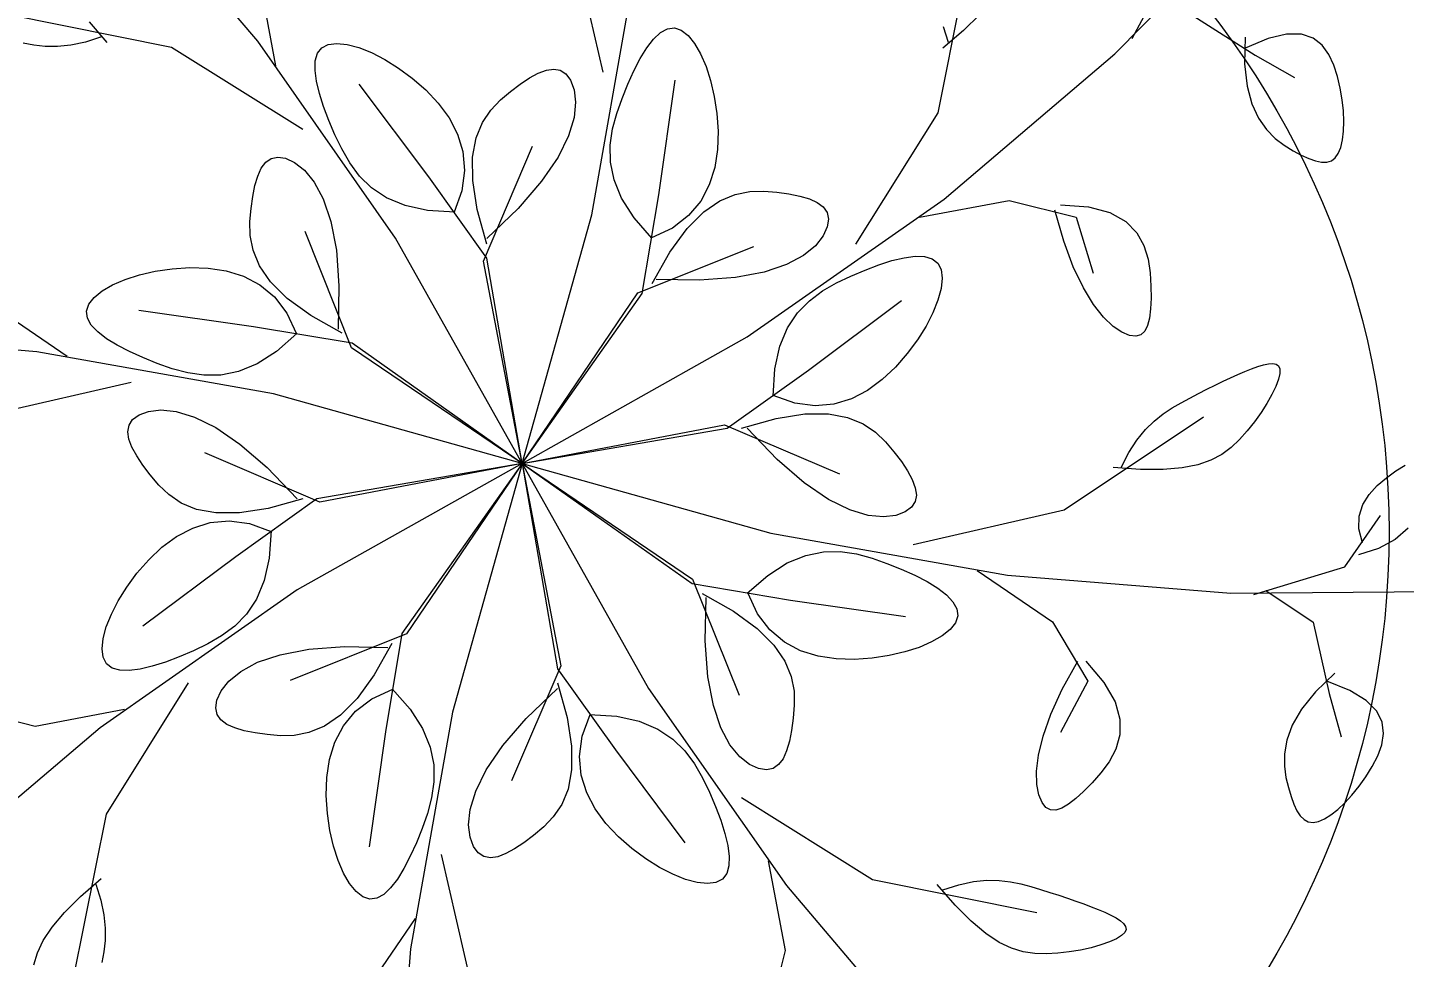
# Model space of a CAD drawing. Header units: centimetres. Extents: x -26724 to 60145, y -23645 to 6771.
# Drawn here: x -19266.5 to -19217.23, y 1024.82 to 1058.1 of the extents above; entities that cross this region are included whole.
import ezdxf

# ---------------------------------------------------------------- set-up
doc = ezdxf.new("R2010")
doc.units = ezdxf.units.CM
doc.linetypes.add('AUSGEZOGEN', pattern=[0])
doc.linetypes.add('PUNKT2_S9', pattern=[0.35, 0.15, -0.1, 0, -0.1])
doc.layers.add('4.KOTE', color=88, linetype='Continuous', lineweight=15)
doc.layers.add('Moebel', color=252, linetype='PUNKT2_S9', lineweight=13)
doc.styles.get("Standard").update_dxf_attribs({"font": 'calibri.ttf'})
doc.dimstyles.new('ja 1 50', dxfattribs={"dimtxt": 10, "dimasz": 5, "dimexe": 5, "dimexo": 5, "dimgap": 1, "dimtad": 1, "dimdec": 0, "dimtxsty": 'Standard', "dimblk": 'ARCHTICK', "dimcen": 2.5, "dimclrd": 256, "dimclrt": 7, "dimadec": 0, "dimazin": 0, "dimtfac": 1, "dimtdec": 0, "dimtix": 1, "dimtmove": 1, "dimatfit": 3, "dimldrblk": 'ARCHTICK', "dimfxl": 10, "dimfxlon": 1, "dimlwd": 0, "dimlwe": 9, "dimarcsym": 0})

# ---------------------------------------------------------------- blocks, each defined once
blk = doc.blocks.new('ggggt')
at = {"layer": 'Moebel', "color": 91, "linetype": 'AUSGEZOGEN', "lineweight": 18, "transparency": 33554687}
for p, q in [((1557.543, 2007.679, 13.5), (1552.346, 2013.79, 13.5)), ((1588.216, 2007.229, 13.5), (1593.455, 2012.56, 13.5)), ((1569.9, 2006.571, 13.5), (1568.658, 2011.972, 13.5)), ((1581.889, 2005.119, 13.5), (1583.065, 2010.991, 13.5)), ((1588.835, 2007.78, 13.5), (1590.437, 2010.779, 13.5)), ((1558.192, 2006.8, 13.5), (1557.592, 2010.004, 13.5)), ((1569.494, 2001.472, 13.5), (1570.993, 2009.943, 13.5)), ((1554.456, 2007.463, 13.5), (1548.584, 2008.639, 13.5)), ((1583.381, 2008.644, 13.5), (1582.801, 2008.07, 13.5)), ((1591.038, 2008.58, 13.5), (1593.24, 2007.18, 13.5)), ((1551.505, 2008.375, 13.5), (1552.144, 2007.635, 13.5)), ((1571.95, 2007.993, 13.5), (1572.199, 2008.131, 13.5)), ((1572.199, 2008.131, 13.5), (1572.449, 2008.164, 13.5)), ((1572.449, 2008.164, 13.5), (1572.698, 2008.081, 13.5)), ((1572.698, 2008.081, 13.5), (1572.942, 2007.891, 13.5)), ((1582.801, 2008.07, 13.5), (1582.061, 2007.431, 13.5)), ((1582.261, 2007.631, 13.5), (1582.076, 2008.203, 13.5)), ((1549.527, 2007.541, 13.5), (1549.147, 2007.617, 13.5)), ((1549.933, 2007.495, 13.5), (1549.527, 2007.541, 13.5)), ((1551.372, 2007.65, 13.5), (1550.85, 2007.539, 13.5)), ((1551.944, 2007.835, 13.5), (1551.372, 2007.65, 13.5)), ((1562.472, 2000.63, 13.5), (1557.543, 2007.679, 13.5)), ((1559.83, 2007.45, 13.5), (1560.064, 2007.568, 13.5)), ((1560.064, 2007.568, 13.5), (1560.371, 2007.606, 13.5)), ((1560.371, 2007.606, 13.5), (1560.739, 2007.567, 13.5)), ((1560.739, 2007.567, 13.5), (1561.155, 2007.456, 13.5)), ((1571.464, 2007.447, 13.5), (1571.705, 2007.761, 13.5)), ((1571.705, 2007.761, 13.5), (1571.95, 2007.993, 13.5)), ((1572.942, 2007.891, 13.5), (1573.174, 2007.604, 13.5)), ((1573.174, 2007.604, 13.5), (1573.389, 2007.231, 13.5)), ((1592.874, 2007.831, 13.5), (1592.857, 2006.872, 13.5)), ((1593.694, 2007.777, 13.5), (1592.874, 2007.431, 13.5)), ((1594.362, 2007.935, 13.5), (1593.694, 2007.777, 13.5)), ((1594.896, 2007.931, 13.5), (1594.362, 2007.935, 13.5)), ((1595.315, 2007.791, 13.5), (1594.896, 2007.931, 13.5)), ((1595.634, 2007.543, 13.5), (1595.315, 2007.791, 13.5)), ((1595.873, 2007.213, 13.5), (1595.634, 2007.543, 13.5)), ((1550.372, 2007.491, 13.5), (1549.933, 2007.495, 13.5)), ((1550.85, 2007.539, 13.5), (1550.372, 2007.491, 13.5)), ((1559.154, 2004.522, 13.5), (1554.456, 2007.463, 13.5)), ((1559.598, 2006.977, 13.5), (1559.676, 2007.251, 13.5)), ((1559.676, 2007.251, 13.5), (1559.83, 2007.45, 13.5)), ((1561.155, 2007.456, 13.5), (1561.608, 2007.275, 13.5)), ((1561.608, 2007.275, 13.5), (1562.086, 2007.029, 13.5)), ((1571.003, 2006.627, 13.5), (1571.23, 2007.065, 13.5)), ((1571.23, 2007.065, 13.5), (1571.464, 2007.447, 13.5)), ((1573.389, 2007.231, 13.5), (1573.582, 2006.783, 13.5)), ((1582.105, 2002.032, 13.5), (1588.216, 2007.229, 13.5)), ((1593.24, 2007.18, 13.5), (1594.642, 2006.381, 13.5)), ((1596.048, 2006.828, 13.5), (1595.873, 2007.213, 13.5)), ((1559.589, 2006.639, 13.5), (1559.598, 2006.977, 13.5)), ((1559.64, 2006.248, 13.5), (1559.589, 2006.639, 13.5)), ((1562.086, 2007.029, 13.5), (1562.578, 2006.722, 13.5)), ((1562.578, 2006.722, 13.5), (1563.071, 2006.357, 13.5)), ((1567.579, 2006.537, 13.5), (1567.868, 2006.646, 13.5)), ((1567.868, 2006.646, 13.5), (1568.131, 2006.684, 13.5)), ((1568.131, 2006.684, 13.5), (1568.365, 2006.643, 13.5)), ((1568.365, 2006.643, 13.5), (1568.568, 2006.512, 13.5)), ((1570.786, 2006.145, 13.5), (1571.003, 2006.627, 13.5)), ((1573.582, 2006.783, 13.5), (1573.746, 2006.271, 13.5)), ((1592.857, 2006.872, 13.5), (1592.943, 2006.08, 13.5)), ((1596.178, 2006.415, 13.5), (1596.048, 2006.828, 13.5)), ((1559.745, 2005.812, 13.5), (1559.64, 2006.248, 13.5)), ((1563.663, 2002.825, 13.5), (1561.172, 2006.148, 13.5)), ((1563.071, 2006.357, 13.5), (1563.552, 2005.937, 13.5)), ((1566.587, 2005.883, 13.5), (1566.936, 2006.146, 13.5)), ((1566.936, 2006.146, 13.5), (1567.268, 2006.368, 13.5)), ((1567.268, 2006.368, 13.5), (1567.579, 2006.537, 13.5)), ((1568.568, 2006.512, 13.5), (1568.736, 2006.283, 13.5)), ((1568.736, 2006.283, 13.5), (1568.862, 2005.948, 13.5)), ((1570.58, 2005.632, 13.5), (1570.786, 2006.145, 13.5)), ((1571.889, 2002.183, 13.5), (1572.477, 2006.293, 13.5)), ((1573.746, 2006.271, 13.5), (1573.877, 2005.706, 13.5)), ((1592.943, 2006.08, 13.5), (1593.114, 2005.438, 13.5)), ((1596.277, 2005.997, 13.5), (1596.178, 2006.415, 13.5)), ((1559.894, 2005.341, 13.5), (1559.745, 2005.812, 13.5)), ((1563.552, 2005.937, 13.5), (1563.999, 2005.463, 13.5)), ((1565.885, 2005.22, 13.5), (1566.229, 2005.58, 13.5)), ((1566.229, 2005.58, 13.5), (1566.587, 2005.883, 13.5)), ((1568.862, 2005.948, 13.5), (1568.914, 2005.505, 13.5)), ((1570.39, 2005.097, 13.5), (1570.58, 2005.632, 13.5)), ((1573.877, 2005.706, 13.5), (1573.967, 2005.099, 13.5)), ((1596.348, 2005.585, 13.5), (1596.277, 2005.997, 13.5)), ((1596.391, 2005.186, 13.5), (1596.348, 2005.585, 13.5)), ((1560.082, 2004.847, 13.5), (1559.894, 2005.341, 13.5)), ((1563.999, 2005.463, 13.5), (1564.386, 2004.938, 13.5)), ((1565.585, 2004.776, 13.5), (1565.885, 2005.22, 13.5)), ((1568.914, 2005.505, 13.5), (1568.859, 2004.955, 13.5)), ((1570.24, 2004.542, 13.5), (1570.39, 2005.097, 13.5)), ((1573.967, 2005.099, 13.5), (1574.011, 2004.461, 13.5)), ((1578.948, 2000.421, 13.5), (1581.889, 2005.119, 13.5)), ((1593.114, 2005.438, 13.5), (1593.352, 2004.924, 13.5)), ((1596.408, 2004.809, 13.5), (1596.391, 2005.186, 13.5)), ((1560.299, 2004.338, 13.5), (1560.082, 2004.847, 13.5)), ((1564.386, 2004.938, 13.5), (1564.689, 2004.361, 13.5)), ((1565.357, 2004.224, 13.5), (1565.585, 2004.776, 13.5)), ((1568.859, 2004.955, 13.5), (1568.661, 2004.299, 13.5)), ((1593.352, 2004.924, 13.5), (1593.637, 2004.519, 13.5)), ((1596.397, 2004.461, 13.5), (1596.408, 2004.809, 13.5)), ((1560.543, 2003.826, 13.5), (1560.299, 2004.338, 13.5)), ((1564.689, 2004.361, 13.5), (1564.883, 2003.734, 13.5)), ((1565.229, 2003.538, 13.5), (1565.357, 2004.224, 13.5)), ((1568.661, 2004.299, 13.5), (1568.285, 2003.538, 13.5)), ((1570.155, 2003.962, 13.5), (1570.24, 2004.542, 13.5)), ((1574.011, 2004.461, 13.5), (1573.992, 2003.811, 13.5)), ((1593.637, 2004.519, 13.5), (1593.951, 2004.204, 13.5)), ((1593.951, 2004.204, 13.5), (1594.276, 2003.96, 13.5)), ((1596.299, 2003.882, 13.5), (1596.361, 2004.149, 13.5)), ((1596.361, 2004.149, 13.5), (1596.397, 2004.461, 13.5)), ((1560.829, 2003.327, 13.5), (1560.543, 2003.826, 13.5)), ((1564.883, 2003.734, 13.5), (1564.944, 2003.057, 13.5)), ((1565.613, 1999.816, 13.5), (1567.375, 2003.933, 13.5)), ((1570.163, 2003.358, 13.5), (1570.155, 2003.962, 13.5)), ((1573.992, 2003.811, 13.5), (1573.894, 2003.165, 13.5)), ((1594.276, 2003.96, 13.5), (1594.593, 2003.766, 13.5)), ((1594.593, 2003.766, 13.5), (1594.886, 2003.607, 13.5)), ((1594.886, 2003.607, 13.5), (1595.153, 2003.483, 13.5)), ((1596.099, 2003.508, 13.5), (1596.211, 2003.666, 13.5)), ((1596.211, 2003.666, 13.5), (1596.299, 2003.882, 13.5)), ((1557.537, 2002.857, 13.5), (1557.664, 2003.138, 13.5)), ((1557.664, 2003.138, 13.5), (1557.823, 2003.351, 13.5)), ((1557.823, 2003.351, 13.5), (1558.018, 2003.488, 13.5)), ((1558.018, 2003.488, 13.5), (1558.254, 2003.539, 13.5)), ((1558.254, 2003.539, 13.5), (1558.535, 2003.495, 13.5)), ((1558.535, 2003.495, 13.5), (1558.86, 2003.347, 13.5)), ((1558.86, 2003.347, 13.5), (1559.211, 2003.071, 13.5)), ((1561.179, 2002.858, 13.5), (1560.829, 2003.327, 13.5)), ((1565.231, 2002.693, 13.5), (1565.229, 2003.538, 13.5)), ((1568.285, 2003.538, 13.5), (1567.696, 2002.672, 13.5)), ((1570.289, 2002.725, 13.5), (1570.163, 2003.358, 13.5)), ((1573.894, 2003.165, 13.5), (1573.7, 2002.543, 13.5)), ((1595.153, 2003.483, 13.5), (1595.394, 2003.397, 13.5)), ((1595.394, 2003.397, 13.5), (1595.609, 2003.354, 13.5)), ((1595.609, 2003.354, 13.5), (1595.798, 2003.355, 13.5)), ((1595.798, 2003.355, 13.5), (1595.961, 2003.405, 13.5)), ((1595.961, 2003.405, 13.5), (1596.099, 2003.508, 13.5)), ((1557.436, 2002.517, 13.5), (1557.537, 2002.857, 13.5)), ((1559.211, 2003.071, 13.5), (1559.56, 2002.643, 13.5)), ((1559.56, 2002.643, 13.5), (1559.884, 2002.04, 13.5)), ((1561.612, 2002.435, 13.5), (1561.179, 2002.858, 13.5)), ((1565.738, 1999.918, 13.5), (1563.663, 2002.825, 13.5)), ((1564.944, 2003.057, 13.5), (1564.847, 2002.332, 13.5)), ((1565.391, 2001.664, 13.5), (1565.231, 2002.693, 13.5)), ((1567.696, 2002.672, 13.5), (1566.859, 2001.701, 13.5)), ((1570.561, 2002.061, 13.5), (1570.289, 2002.725, 13.5)), ((1557.298, 2001.693, 13.5), (1557.358, 2002.126, 13.5)), ((1557.358, 2002.126, 13.5), (1557.436, 2002.517, 13.5)), ((1562.149, 2002.077, 13.5), (1561.612, 2002.435, 13.5)), ((1564.847, 2002.332, 13.5), (1564.567, 2001.56, 13.5)), ((1571.301, 1998.659, 13.5), (1571.889, 2002.183, 13.5)), ((1573.7, 2002.543, 13.5), (1573.394, 2001.962, 13.5)), ((1574.076, 2001.974, 13.5), (1574.628, 2002.203, 13.5)), ((1574.628, 2002.203, 13.5), (1575.154, 2002.305, 13.5)), ((1575.154, 2002.305, 13.5), (1575.651, 2002.317, 13.5)), ((1575.651, 2002.317, 13.5), (1576.119, 2002.277, 13.5)), ((1576.119, 2002.277, 13.5), (1576.551, 2002.217, 13.5)), ((1576.551, 2002.217, 13.5), (1576.942, 2002.139, 13.5)), ((1576.942, 2002.139, 13.5), (1577.283, 2002.038, 13.5)), ((1557.259, 2001.226, 13.5), (1557.298, 2001.693, 13.5)), ((1559.884, 2002.04, 13.5), (1560.157, 2001.235, 13.5)), ((1562.81, 2001.8, 13.5), (1562.149, 2002.077, 13.5)), ((1563.616, 2001.622, 13.5), (1562.81, 2001.8, 13.5)), ((1565.738, 2000.426, 13.5), (1565.391, 2001.664, 13.5)), ((1566.859, 2001.701, 13.5), (1565.738, 2000.626, 13.5)), ((1571.005, 2001.365, 13.5), (1570.561, 2002.061, 13.5)), ((1573.394, 2001.962, 13.5), (1572.959, 2001.441, 13.5)), ((1573.501, 2001.58, 13.5), (1574.076, 2001.974, 13.5)), ((1575.055, 1997.103, 13.5), (1582.105, 2002.032, 13.5)), ((1577.283, 2002.038, 13.5), (1577.564, 2001.911, 13.5)), ((1577.564, 2001.911, 13.5), (1577.777, 2001.752, 13.5)), ((1577.777, 2001.752, 13.5), (1577.913, 2001.557, 13.5)), ((1581.225, 2001.383, 13.5), (1584.429, 2001.983, 13.5)), ((1584.429, 2001.983, 13.5), (1586.832, 2001.383, 13.5)), ((1586.383, 2000.53, 13.5), (1586.066, 2001.634, 13.5)), ((1586.266, 2001.833, 13.5), (1587.266, 2001.758, 13.5)), ((1587.266, 2001.758, 13.5), (1588.034, 2001.549, 13.5)), ((1557.27, 2000.728, 13.5), (1557.259, 2001.226, 13.5)), ((1560.157, 2001.235, 13.5), (1560.353, 2000.206, 13.5)), ((1564.588, 2001.56, 13.5), (1563.616, 2001.622, 13.5)), ((1567, 1992.575, 13.5), (1569.494, 2001.472, 13.5)), ((1571.648, 2000.634, 13.5), (1571.005, 2001.365, 13.5)), ((1572.959, 2001.441, 13.5), (1572.377, 2000.997, 13.5)), ((1572.904, 2000.981, 13.5), (1573.501, 2001.58, 13.5)), ((1577.913, 2001.557, 13.5), (1577.964, 2001.321, 13.5)), ((1577.964, 2001.321, 13.5), (1577.921, 2001.04, 13.5)), ((1586.832, 2001.383, 13.5), (1587.433, 1999.384, 13.5)), ((1588.034, 2001.549, 13.5), (1588.601, 2001.232, 13.5)), ((1588.601, 2001.232, 13.5), (1588.998, 2000.832, 13.5)), ((1557.372, 2000.202, 13.5), (1557.27, 2000.728, 13.5)), ((1560.899, 1996.714, 13.5), (1559.233, 2000.871, 13.5)), ((1572.377, 2000.997, 13.5), (1571.633, 2000.649, 13.5)), ((1572.29, 2000.14, 13.5), (1572.904, 2000.981, 13.5)), ((1577.773, 2000.715, 13.5), (1577.497, 2000.364, 13.5)), ((1577.921, 2001.04, 13.5), (1577.773, 2000.715, 13.5)), ((1588.998, 2000.832, 13.5), (1589.256, 2000.375, 13.5)), ((1557.601, 1999.65, 13.5), (1557.372, 2000.202, 13.5)), ((1560.353, 2000.206, 13.5), (1560.447, 1998.928, 13.5)), ((1567, 1992.575, 13.5), (1562.472, 2000.63, 13.5)), ((1571.14, 1998.676, 13.5), (1575.297, 2000.342, 13.5)), ((1577.497, 2000.364, 13.5), (1577.069, 2000.015, 13.5)), ((1586.727, 1999.61, 13.5), (1586.383, 2000.53, 13.5)), ((1589.256, 2000.375, 13.5), (1589.406, 1999.887, 13.5)), ((1567, 1992.575, 13.5), (1565.613, 1999.816, 13.5)), ((1567, 1992.575, 13.5), (1565.738, 1999.918, 13.5)), ((1571.659, 1999.019, 13.5), (1572.29, 2000.14, 13.5)), ((1576.466, 1999.691, 13.5), (1575.661, 1999.418, 13.5)), ((1577.069, 2000.015, 13.5), (1576.466, 1999.691, 13.5)), ((1579.273, 1999.493, 13.5), (1579.767, 1999.681, 13.5)), ((1579.767, 1999.681, 13.5), (1580.237, 1999.831, 13.5)), ((1580.237, 1999.831, 13.5), (1580.673, 1999.935, 13.5)), ((1580.673, 1999.935, 13.5), (1581.065, 1999.986, 13.5)), ((1581.065, 1999.986, 13.5), (1581.403, 1999.977, 13.5)), ((1581.403, 1999.977, 13.5), (1581.677, 1999.899, 13.5)), ((1581.677, 1999.899, 13.5), (1581.876, 1999.745, 13.5)), ((1581.876, 1999.745, 13.5), (1581.994, 1999.511, 13.5)), ((1589.406, 1999.887, 13.5), (1589.478, 1999.393, 13.5)), ((1552.792, 1999.156, 13.5), (1553.304, 1999.321, 13.5)), ((1553.304, 1999.321, 13.5), (1553.869, 1999.451, 13.5)), ((1553.869, 1999.451, 13.5), (1554.476, 1999.541, 13.5)), ((1554.476, 1999.541, 13.5), (1555.114, 1999.585, 13.5)), ((1555.114, 1999.585, 13.5), (1555.764, 1999.566, 13.5)), ((1555.764, 1999.566, 13.5), (1556.41, 1999.468, 13.5)), ((1556.41, 1999.468, 13.5), (1557.032, 1999.275, 13.5)), ((1557.032, 1999.275, 13.5), (1557.613, 1998.969, 13.5)), ((1557.995, 1999.075, 13.5), (1557.601, 1999.65, 13.5)), ((1574.632, 1999.222, 13.5), (1573.353, 1999.128, 13.5)), ((1575.661, 1999.418, 13.5), (1574.632, 1999.222, 13.5)), ((1578.252, 1999.032, 13.5), (1578.764, 1999.276, 13.5)), ((1578.764, 1999.276, 13.5), (1579.273, 1999.493, 13.5)), ((1582.032, 1999.204, 13.5), (1581.993, 1998.836, 13.5)), ((1581.994, 1999.511, 13.5), (1582.032, 1999.204, 13.5)), ((1587.086, 1998.858, 13.5), (1586.727, 1999.61, 13.5)), ((1589.478, 1999.393, 13.5), (1589.503, 1998.918, 13.5)), ((1551.684, 1998.516, 13.5), (1551.971, 1998.748, 13.5)), ((1551.971, 1998.748, 13.5), (1552.344, 1998.964, 13.5)), ((1552.344, 1998.964, 13.5), (1552.792, 1999.156, 13.5)), ((1557.613, 1998.969, 13.5), (1558.134, 1998.533, 13.5)), ((1558.594, 1998.479, 13.5), (1557.995, 1999.075, 13.5)), ((1560.447, 1998.928, 13.5), (1560.414, 1997.375, 13.5)), ((1567, 1992.575, 13.5), (1571.14, 1998.676, 13.5)), ((1573.353, 1999.128, 13.5), (1571.801, 1999.161, 13.5)), ((1577.283, 1998.396, 13.5), (1577.753, 1998.746, 13.5)), ((1577.753, 1998.746, 13.5), (1578.252, 1999.032, 13.5)), ((1581.993, 1998.836, 13.5), (1581.882, 1998.42, 13.5)), ((1587.451, 1998.262, 13.5), (1587.086, 1998.858, 13.5)), ((1589.503, 1998.918, 13.5), (1589.507, 1998.486, 13.5)), ((1550.713, 1996.405, 13.5), (1548.024, 1998.246, 13.5)), ((1551.411, 1998.023, 13.5), (1551.494, 1998.272, 13.5)), ((1551.494, 1998.272, 13.5), (1551.684, 1998.516, 13.5)), ((1558.134, 1998.533, 13.5), (1558.578, 1997.951, 13.5)), ((1559.435, 1997.864, 13.5), (1558.594, 1998.479, 13.5)), ((1567, 1992.575, 13.5), (1571.301, 1998.659, 13.5)), ((1576.861, 1997.963, 13.5), (1577.283, 1998.396, 13.5)), ((1577.251, 1995.912, 13.5), (1580.574, 1998.403, 13.5)), ((1581.882, 1998.42, 13.5), (1581.701, 1997.967, 13.5)), ((1587.809, 1997.807, 13.5), (1587.451, 1998.262, 13.5)), ((1589.507, 1998.486, 13.5), (1589.491, 1998.103, 13.5)), ((1551.444, 1997.773, 13.5), (1551.411, 1998.023, 13.5)), ((1551.582, 1997.524, 13.5), (1551.444, 1997.773, 13.5)), ((1557.392, 1997.463, 13.5), (1553.282, 1998.051, 13.5)), ((1558.578, 1997.951, 13.5), (1558.926, 1997.207, 13.5)), ((1560.556, 1997.233, 13.5), (1559.435, 1997.864, 13.5)), ((1576.503, 1997.427, 13.5), (1576.861, 1997.963, 13.5)), ((1581.701, 1997.967, 13.5), (1581.455, 1997.489, 13.5)), ((1588.149, 1997.48, 13.5), (1587.809, 1997.807, 13.5)), ((1589.451, 1997.777, 13.5), (1589.382, 1997.51, 13.5)), ((1589.491, 1998.103, 13.5), (1589.451, 1997.777, 13.5)), ((1549.633, 1996.568, 13.5), (1541.636, 1997.214, 13.5)), ((1551.814, 1997.279, 13.5), (1551.582, 1997.524, 13.5)), ((1552.128, 1997.038, 13.5), (1551.814, 1997.279, 13.5)), ((1560.916, 1996.875, 13.5), (1557.392, 1997.463, 13.5)), ((1558.941, 1997.222, 13.5), (1558.21, 1996.579, 13.5)), ((1576.226, 1996.765, 13.5), (1576.503, 1997.427, 13.5)), ((1581.455, 1997.489, 13.5), (1581.148, 1996.998, 13.5)), ((1588.462, 1997.266, 13.5), (1588.149, 1997.48, 13.5)), ((1588.736, 1997.152, 13.5), (1588.462, 1997.266, 13.5)), ((1589.281, 1997.31, 13.5), (1589.142, 1997.18, 13.5)), ((1589.382, 1997.51, 13.5), (1589.281, 1997.31, 13.5)), ((1552.51, 1996.804, 13.5), (1552.128, 1997.038, 13.5)), ((1552.948, 1996.577, 13.5), (1552.51, 1996.804, 13.5)), ((1567, 1992.575, 13.5), (1560.899, 1996.714, 13.5)), ((1567, 1992.575, 13.5), (1560.916, 1996.875, 13.5)), ((1567, 1992.575, 13.5), (1575.055, 1997.103, 13.5)), ((1576.048, 1995.959, 13.5), (1576.226, 1996.765, 13.5)), ((1581.148, 1996.998, 13.5), (1580.782, 1996.504, 13.5)), ((1588.962, 1997.126, 13.5), (1588.736, 1997.152, 13.5)), ((1589.142, 1997.18, 13.5), (1588.962, 1997.126, 13.5)), ((1558.103, 1995.069, 13.5), (1549.633, 1996.568, 13.5)), ((1553.43, 1996.36, 13.5), (1552.948, 1996.577, 13.5)), ((1553.943, 1996.154, 13.5), (1553.43, 1996.36, 13.5)), ((1558.21, 1996.579, 13.5), (1557.514, 1996.135, 13.5)), ((1580.782, 1996.504, 13.5), (1580.362, 1996.023, 13.5)), ((1554.478, 1995.964, 13.5), (1553.943, 1996.154, 13.5)), ((1555.034, 1995.814, 13.5), (1554.478, 1995.964, 13.5)), ((1555.613, 1995.729, 13.5), (1555.034, 1995.814, 13.5)), ((1556.217, 1995.737, 13.5), (1555.613, 1995.729, 13.5)), ((1556.85, 1995.863, 13.5), (1556.217, 1995.737, 13.5)), ((1557.514, 1996.135, 13.5), (1556.85, 1995.863, 13.5)), ((1574.344, 1993.837, 13.5), (1577.251, 1995.912, 13.5)), ((1575.985, 1994.987, 13.5), (1576.048, 1995.959, 13.5)), ((1580.362, 1996.023, 13.5), (1579.889, 1995.576, 13.5)), ((1592.357, 1995.643, 13.5), (1592.618, 1995.761, 13.5)), ((1592.618, 1995.761, 13.5), (1592.867, 1995.868, 13.5)), ((1592.867, 1995.868, 13.5), (1593.103, 1995.963, 13.5)), ((1593.103, 1995.963, 13.5), (1593.325, 1996.044, 13.5)), ((1593.325, 1996.044, 13.5), (1593.53, 1996.106, 13.5)), ((1593.53, 1996.106, 13.5), (1593.712, 1996.144, 13.5)), ((1593.712, 1996.144, 13.5), (1593.866, 1996.154, 13.5)), ((1593.866, 1996.154, 13.5), (1593.989, 1996.129, 13.5)), ((1593.989, 1996.129, 13.5), (1594.075, 1996.065, 13.5)), ((1594.117, 1995.797, 13.5), (1594.066, 1995.586, 13.5)), ((1594.075, 1996.065, 13.5), (1594.119, 1995.956, 13.5)), ((1594.119, 1995.956, 13.5), (1594.117, 1995.797, 13.5)), ((1553.004, 1995.474, 13.5), (1547.603, 1994.232, 13.5)), ((1579.889, 1995.576, 13.5), (1579.364, 1995.189, 13.5)), ((1591.209, 1995.076, 13.5), (1591.51, 1995.23, 13.5)), ((1591.51, 1995.23, 13.5), (1591.803, 1995.376, 13.5)), ((1591.803, 1995.376, 13.5), (1592.085, 1995.514, 13.5)), ((1592.085, 1995.514, 13.5), (1592.357, 1995.643, 13.5)), ((1593.969, 1995.329, 13.5), (1593.83, 1995.038, 13.5)), ((1594.066, 1995.586, 13.5), (1593.969, 1995.329, 13.5)), ((1567, 1992.575, 13.5), (1558.103, 1995.069, 13.5)), ((1576.758, 1994.728, 13.5), (1575.985, 1995.008, 13.5)), ((1578.787, 1994.886, 13.5), (1578.16, 1994.692, 13.5)), ((1579.364, 1995.189, 13.5), (1578.787, 1994.886, 13.5)), ((1590.261, 1994.562, 13.5), (1590.582, 1994.748, 13.5)), ((1590.582, 1994.748, 13.5), (1590.899, 1994.916, 13.5)), ((1590.899, 1994.916, 13.5), (1591.209, 1995.076, 13.5)), ((1593.83, 1995.038, 13.5), (1593.654, 1994.723, 13.5)), ((1553.063, 1994.142, 13.5), (1553.292, 1994.311, 13.5)), ((1553.292, 1994.311, 13.5), (1553.627, 1994.436, 13.5)), ((1553.627, 1994.436, 13.5), (1554.07, 1994.489, 13.5)), ((1554.07, 1994.489, 13.5), (1554.62, 1994.434, 13.5)), ((1554.62, 1994.434, 13.5), (1555.276, 1994.236, 13.5)), ((1555.276, 1994.236, 13.5), (1556.037, 1993.86, 13.5)), ((1576.09, 1994.184, 13.5), (1577.119, 1994.344, 13.5)), ((1577.483, 1994.631, 13.5), (1576.758, 1994.728, 13.5)), ((1577.119, 1994.344, 13.5), (1577.964, 1994.346, 13.5)), ((1578.16, 1994.692, 13.5), (1577.483, 1994.631, 13.5)), ((1577.964, 1994.346, 13.5), (1578.65, 1994.218, 13.5)), ((1586.398, 1990.917, 13.5), (1591.382, 1994.237, 13.5)), ((1589.619, 1994.093, 13.5), (1589.939, 1994.348, 13.5)), ((1589.939, 1994.348, 13.5), (1590.261, 1994.562, 13.5)), ((1593.445, 1994.394, 13.5), (1593.208, 1994.062, 13.5)), ((1593.654, 1994.723, 13.5), (1593.445, 1994.394, 13.5)), ((1552.891, 1993.705, 13.5), (1552.932, 1993.94, 13.5)), ((1552.932, 1993.94, 13.5), (1553.063, 1994.142, 13.5)), ((1556.037, 1993.86, 13.5), (1556.903, 1993.27, 13.5)), ((1567, 1992.575, 13.5), (1574.242, 1993.962, 13.5)), ((1567, 1992.575, 13.5), (1574.344, 1993.837, 13.5)), ((1574.242, 1993.962, 13.5), (1578.359, 1992.2, 13.5)), ((1574.852, 1993.837, 13.5), (1576.09, 1994.184, 13.5)), ((1576.127, 1992.716, 13.5), (1575.052, 1993.837, 13.5)), ((1578.65, 1994.218, 13.5), (1579.202, 1993.99, 13.5)), ((1579.202, 1993.99, 13.5), (1579.646, 1993.69, 13.5)), ((1589.002, 1993.413, 13.5), (1589.306, 1993.785, 13.5)), ((1589.306, 1993.785, 13.5), (1589.619, 1994.093, 13.5)), ((1593.208, 1994.062, 13.5), (1592.948, 1993.737, 13.5)), ((1552.929, 1993.442, 13.5), (1552.891, 1993.705, 13.5)), ((1553.038, 1993.153, 13.5), (1552.929, 1993.442, 13.5)), ((1556.903, 1993.27, 13.5), (1557.874, 1992.433, 13.5)), ((1579.646, 1993.69, 13.5), (1580.006, 1993.346, 13.5)), ((1580.006, 1993.346, 13.5), (1580.308, 1992.988, 13.5)), ((1588.712, 1992.966, 13.5), (1589.002, 1993.413, 13.5)), ((1592.669, 1993.429, 13.5), (1592.371, 1993.147, 13.5)), ((1592.948, 1993.737, 13.5), (1592.669, 1993.429, 13.5)), ((1553.207, 1992.842, 13.5), (1553.038, 1993.153, 13.5)), ((1553.429, 1992.51, 13.5), (1553.207, 1992.842, 13.5)), ((1559.759, 1991.188, 13.5), (1555.642, 1992.949, 13.5)), ((1580.308, 1992.988, 13.5), (1580.572, 1992.639, 13.5)), ((1588.437, 1992.43, 13.5), (1588.712, 1992.966, 13.5)), ((1592.039, 1992.9, 13.5), (1591.65, 1992.691, 13.5)), ((1592.371, 1993.147, 13.5), (1592.039, 1992.9, 13.5)), ((1553.692, 1992.162, 13.5), (1553.429, 1992.51, 13.5)), ((1557.874, 1992.433, 13.5), (1558.949, 1991.312, 13.5)), ((1567, 1992.575, 13.5), (1558.945, 1988.047, 13.5)), ((1567, 1992.575, 13.5), (1559.657, 1991.313, 13.5)), ((1567, 1992.575, 13.5), (1559.759, 1991.188, 13.5)), ((1567, 1992.575, 13.5), (1562.7, 1986.49, 13.5)), ((1567, 1992.575, 13.5), (1562.861, 1986.473, 13.5)), ((1567, 1992.575, 13.5), (1564.507, 1983.677, 13.5)), ((1567, 1992.575, 13.5), (1568.262, 1985.231, 13.5)), ((1567, 1992.575, 13.5), (1573.085, 1988.274, 13.5)), ((1567, 1992.575, 13.5), (1568.387, 1985.333, 13.5)), ((1567, 1992.575, 13.5), (1573.102, 1988.435, 13.5)), ((1567, 1992.575, 13.5), (1571.528, 1984.52, 13.5)), ((1567, 1992.575, 13.5), (1575.898, 1990.081, 13.5)), ((1577.097, 1991.879, 13.5), (1576.127, 1992.716, 13.5)), ((1580.572, 1992.639, 13.5), (1580.793, 1992.307, 13.5)), ((1580.793, 1992.307, 13.5), (1580.963, 1991.996, 13.5)), ((1589.13, 1992.359, 13.5), (1588.154, 1992.43, 13.5)), ((1589.946, 1992.355, 13.5), (1589.13, 1992.359, 13.5)), ((1590.625, 1992.413, 13.5), (1589.946, 1992.355, 13.5)), ((1591.186, 1992.526, 13.5), (1590.625, 1992.413, 13.5)), ((1591.65, 1992.691, 13.5), (1591.186, 1992.526, 13.5)), ((1597.933, 1992.062, 13.5), (1598.274, 1992.306, 13.5)), ((1598.274, 1992.306, 13.5), (1598.6, 1992.516, 13.5)), ((1553.995, 1991.803, 13.5), (1553.692, 1992.162, 13.5)), ((1554.355, 1991.46, 13.5), (1553.995, 1991.803, 13.5)), ((1577.964, 1991.29, 13.5), (1577.097, 1991.879, 13.5)), ((1580.963, 1991.996, 13.5), (1581.072, 1991.707, 13.5)), ((1597.313, 1991.462, 13.5), (1597.604, 1991.781, 13.5)), ((1597.604, 1991.781, 13.5), (1597.933, 1992.062, 13.5)), ((1554.799, 1991.159, 13.5), (1554.355, 1991.46, 13.5)), ((1559.657, 1991.313, 13.5), (1556.75, 1989.237, 13.5)), ((1559.149, 1991.312, 13.5), (1557.911, 1990.965, 13.5)), ((1578.725, 1990.914, 13.5), (1577.964, 1991.29, 13.5)), ((1581.11, 1991.444, 13.5), (1581.069, 1991.21, 13.5)), ((1581.072, 1991.707, 13.5), (1581.11, 1991.444, 13.5)), ((1597.087, 1991.1, 13.5), (1597.313, 1991.462, 13.5)), ((1555.351, 1990.931, 13.5), (1554.799, 1991.159, 13.5)), ((1556.037, 1990.803, 13.5), (1555.351, 1990.931, 13.5)), ((1556.882, 1990.805, 13.5), (1556.037, 1990.803, 13.5)), ((1557.911, 1990.965, 13.5), (1556.882, 1990.805, 13.5)), ((1579.381, 1990.716, 13.5), (1578.725, 1990.914, 13.5)), ((1580.709, 1990.839, 13.5), (1580.373, 1990.713, 13.5)), ((1580.938, 1991.007, 13.5), (1580.709, 1990.839, 13.5)), ((1581.069, 1991.21, 13.5), (1580.938, 1991.007, 13.5)), ((1580.997, 1989.675, 13.5), (1586.398, 1990.917, 13.5)), ((1596.954, 1990.693, 13.5), (1597.087, 1991.1, 13.5)), ((1555.214, 1990.263, 13.5), (1555.841, 1990.458, 13.5)), ((1555.841, 1990.458, 13.5), (1556.518, 1990.518, 13.5)), ((1556.518, 1990.518, 13.5), (1557.243, 1990.421, 13.5)), ((1557.243, 1990.421, 13.5), (1558.015, 1990.141, 13.5)), ((1579.931, 1990.661, 13.5), (1579.381, 1990.716, 13.5)), ((1580.373, 1990.713, 13.5), (1579.931, 1990.661, 13.5)), ((1596.445, 1988.875, 13.5), (1597.716, 1990.713, 13.5)), ((1596.939, 1990.239, 13.5), (1596.954, 1990.693, 13.5)), ((1554.112, 1989.573, 13.5), (1554.637, 1989.96, 13.5)), ((1554.637, 1989.96, 13.5), (1555.214, 1990.263, 13.5)), ((1558.015, 1990.162, 13.5), (1557.953, 1989.19, 13.5)), ((1575.898, 1990.081, 13.5), (1584.368, 1988.582, 13.5)), ((1597.07, 1989.735, 13.5), (1596.939, 1990.239, 13.5)), ((1598.245, 1989.855, 13.5), (1597.653, 1989.53, 13.5)), ((1598.716, 1990.255, 13.5), (1598.245, 1989.855, 13.5)), ((1553.638, 1989.126, 13.5), (1554.112, 1989.573, 13.5)), ((1577.151, 1989.286, 13.5), (1577.784, 1989.412, 13.5)), ((1577.784, 1989.412, 13.5), (1578.388, 1989.42, 13.5)), ((1578.388, 1989.42, 13.5), (1578.967, 1989.335, 13.5)), ((1578.967, 1989.335, 13.5), (1579.523, 1989.185, 13.5)), ((1597.653, 1989.53, 13.5), (1596.929, 1989.31, 13.5)), ((1553.218, 1988.645, 13.5), (1553.638, 1989.126, 13.5)), ((1556.75, 1989.237, 13.5), (1553.427, 1986.747, 13.5)), ((1557.953, 1989.19, 13.5), (1557.775, 1988.384, 13.5)), ((1575.791, 1988.57, 13.5), (1576.487, 1989.014, 13.5)), ((1576.487, 1989.014, 13.5), (1577.151, 1989.286, 13.5)), ((1579.523, 1989.185, 13.5), (1580.057, 1988.995, 13.5)), ((1580.057, 1988.995, 13.5), (1580.571, 1988.789, 13.5)), ((1593.192, 1987.887, 13.5), (1596.445, 1988.875, 13.5)), ((1552.853, 1988.152, 13.5), (1553.218, 1988.645, 13.5)), ((1557.775, 1988.384, 13.5), (1557.498, 1987.723, 13.5)), ((1573.102, 1988.435, 13.5), (1574.768, 1984.278, 13.5)), ((1575.06, 1987.927, 13.5), (1575.791, 1988.57, 13.5)), ((1580.571, 1988.789, 13.5), (1581.053, 1988.572, 13.5)), ((1581.053, 1988.572, 13.5), (1581.491, 1988.345, 13.5)), ((1581.491, 1988.345, 13.5), (1581.873, 1988.111, 13.5)), ((1583.288, 1988.745, 13.5), (1585.977, 1986.903, 13.5)), ((1584.368, 1988.582, 13.5), (1592.364, 1987.935, 13.5)), ((1558.945, 1988.047, 13.5), (1551.896, 1983.117, 13.5)), ((1552.546, 1987.66, 13.5), (1552.853, 1988.152, 13.5)), ((1573.085, 1988.274, 13.5), (1576.609, 1987.686, 13.5)), ((1573.445, 1987.916, 13.5), (1574.566, 1987.285, 13.5)), ((1575.423, 1987.198, 13.5), (1575.075, 1987.942, 13.5)), ((1581.873, 1988.111, 13.5), (1582.187, 1987.87, 13.5)), ((1582.187, 1987.87, 13.5), (1582.419, 1987.625, 13.5)), ((1592.364, 1987.935, 13.5), (1599.839, 1988, 13.5)), ((1593.616, 1988.028, 13.5), (1595.315, 1986.895, 13.5)), ((1552.3, 1987.182, 13.5), (1552.546, 1987.66, 13.5)), ((1557.498, 1987.723, 13.5), (1557.14, 1987.186, 13.5)), ((1573.554, 1986.222, 13.5), (1573.587, 1987.774, 13.5)), ((1576.609, 1987.686, 13.5), (1580.719, 1987.098, 13.5)), ((1582.419, 1987.625, 13.5), (1582.557, 1987.376, 13.5)), ((1582.557, 1987.376, 13.5), (1582.59, 1987.126, 13.5)), ((1552.119, 1986.729, 13.5), (1552.3, 1987.182, 13.5)), ((1557.14, 1987.186, 13.5), (1556.717, 1986.753, 13.5)), ((1574.566, 1987.285, 13.5), (1575.407, 1986.671, 13.5)), ((1575.867, 1986.616, 13.5), (1575.423, 1987.198, 13.5)), ((1582.507, 1986.877, 13.5), (1582.317, 1986.633, 13.5)), ((1582.59, 1987.126, 13.5), (1582.507, 1986.877, 13.5)), ((1585.977, 1986.903, 13.5), (1587.252, 1984.78, 13.5)), ((1595.315, 1986.895, 13.5), (1595.883, 1984.348, 13.5)), ((1552.008, 1986.313, 13.5), (1552.119, 1986.729, 13.5)), ((1556.248, 1986.403, 13.5), (1555.749, 1986.117, 13.5)), ((1556.717, 1986.753, 13.5), (1556.248, 1986.403, 13.5)), ((1562.861, 1986.473, 13.5), (1558.704, 1984.808, 13.5)), ((1562.7, 1986.49, 13.5), (1562.112, 1982.966, 13.5)), ((1575.407, 1986.671, 13.5), (1576.005, 1986.075, 13.5)), ((1576.388, 1986.181, 13.5), (1575.867, 1986.616, 13.5)), ((1582.03, 1986.401, 13.5), (1581.657, 1986.186, 13.5)), ((1582.317, 1986.633, 13.5), (1582.03, 1986.401, 13.5)), ((1551.969, 1985.945, 13.5), (1552.008, 1986.313, 13.5)), ((1552.007, 1985.639, 13.5), (1551.969, 1985.945, 13.5)), ((1555.237, 1985.873, 13.5), (1554.728, 1985.656, 13.5)), ((1555.749, 1986.117, 13.5), (1555.237, 1985.873, 13.5)), ((1558.34, 1985.731, 13.5), (1559.369, 1985.927, 13.5)), ((1559.369, 1985.927, 13.5), (1560.647, 1986.021, 13.5)), ((1560.647, 1986.021, 13.5), (1562.2, 1985.988, 13.5)), ((1562.342, 1986.13, 13.5), (1561.711, 1985.009, 13.5)), ((1573.648, 1984.943, 13.5), (1573.554, 1986.222, 13.5)), ((1576.005, 1986.075, 13.5), (1576.4, 1985.499, 13.5)), ((1576.969, 1985.875, 13.5), (1576.388, 1986.181, 13.5)), ((1577.591, 1985.681, 13.5), (1576.969, 1985.875, 13.5)), ((1581.209, 1985.993, 13.5), (1580.697, 1985.829, 13.5)), ((1581.657, 1986.186, 13.5), (1581.209, 1985.993, 13.5)), ((1552.125, 1985.404, 13.5), (1552.007, 1985.639, 13.5)), ((1552.324, 1985.25, 13.5), (1552.125, 1985.404, 13.5)), ((1554.234, 1985.468, 13.5), (1553.763, 1985.319, 13.5)), ((1554.728, 1985.656, 13.5), (1554.234, 1985.468, 13.5)), ((1556.932, 1985.135, 13.5), (1557.535, 1985.458, 13.5)), ((1557.535, 1985.458, 13.5), (1558.34, 1985.731, 13.5)), ((1576.4, 1985.499, 13.5), (1576.629, 1984.947, 13.5)), ((1578.237, 1985.583, 13.5), (1577.591, 1985.681, 13.5)), ((1578.887, 1985.564, 13.5), (1578.237, 1985.583, 13.5)), ((1579.524, 1985.608, 13.5), (1578.887, 1985.564, 13.5)), ((1580.132, 1985.698, 13.5), (1579.524, 1985.608, 13.5)), ((1580.697, 1985.829, 13.5), (1580.132, 1985.698, 13.5)), ((1586.331, 1984.495, 13.5), (1586.887, 1985.499, 13.5)), ((1587.17, 1985.499, 13.5), (1587.824, 1984.738, 13.5)), ((1552.598, 1985.172, 13.5), (1552.324, 1985.25, 13.5)), ((1552.936, 1985.163, 13.5), (1552.598, 1985.172, 13.5)), ((1553.327, 1985.214, 13.5), (1552.936, 1985.163, 13.5)), ((1553.763, 1985.319, 13.5), (1553.327, 1985.214, 13.5)), ((1556.504, 1984.785, 13.5), (1556.932, 1985.135, 13.5)), ((1561.711, 1985.009, 13.5), (1561.096, 1984.168, 13.5)), ((1568.387, 1985.333, 13.5), (1566.626, 1981.216, 13.5)), ((1568.262, 1985.231, 13.5), (1570.338, 1982.324, 13.5)), ((1573.844, 1983.914, 13.5), (1573.648, 1984.943, 13.5)), ((1576.629, 1984.947, 13.5), (1576.731, 1984.421, 13.5)), ((1596.083, 1985.067, 13.5), (1595.393, 1984.401, 13.5)), ((1555.053, 1984.728, 13.5), (1552.112, 1980.03, 13.5)), ((1556.08, 1984.109, 13.5), (1556.228, 1984.435, 13.5)), ((1556.228, 1984.435, 13.5), (1556.504, 1984.785, 13.5)), ((1561.624, 1984.152, 13.5), (1562.368, 1984.5, 13.5)), ((1562.353, 1984.515, 13.5), (1562.996, 1983.784, 13.5)), ((1567.142, 1983.448, 13.5), (1568.263, 1984.523, 13.5)), ((1568.263, 1984.723, 13.5), (1568.61, 1983.485, 13.5)), ((1571.528, 1984.52, 13.5), (1576.458, 1977.47, 13.5)), ((1576.731, 1984.421, 13.5), (1576.742, 1983.924, 13.5)), ((1585.924, 1983.601, 13.5), (1586.331, 1984.495, 13.5)), ((1587.252, 1984.78, 13.5), (1586.264, 1982.942, 13.5)), ((1587.824, 1984.738, 13.5), (1588.219, 1984.047, 13.5)), ((1595.393, 1984.401, 13.5), (1594.895, 1983.78, 13.5)), ((1596.625, 1984.45, 13.5), (1595.801, 1984.784, 13.5)), ((1597.209, 1984.089, 13.5), (1596.625, 1984.45, 13.5)), ((1556.036, 1983.828, 13.5), (1556.08, 1984.109, 13.5)), ((1561.096, 1984.168, 13.5), (1560.5, 1983.57, 13.5)), ((1561.042, 1983.708, 13.5), (1561.624, 1984.152, 13.5)), ((1574.117, 1983.109, 13.5), (1573.844, 1983.914, 13.5)), ((1576.742, 1983.924, 13.5), (1576.703, 1983.456, 13.5)), ((1588.219, 1984.047, 13.5), (1588.396, 1983.422, 13.5)), ((1595.883, 1984.348, 13.5), (1596.308, 1982.791, 13.5)), ((1597.584, 1983.708, 13.5), (1597.209, 1984.089, 13.5)), ((1549.572, 1983.166, 13.5), (1547.169, 1983.766, 13.5)), ((1552.775, 1983.766, 13.5), (1549.572, 1983.166, 13.5)), ((1556.087, 1983.592, 13.5), (1556.036, 1983.828, 13.5)), ((1556.224, 1983.397, 13.5), (1556.087, 1983.592, 13.5)), ((1556.437, 1983.238, 13.5), (1556.224, 1983.397, 13.5)), ((1560.5, 1983.57, 13.5), (1559.925, 1983.175, 13.5)), ((1560.606, 1983.187, 13.5), (1561.042, 1983.708, 13.5)), ((1562.996, 1983.784, 13.5), (1563.44, 1983.088, 13.5)), ((1564.507, 1983.677, 13.5), (1563.007, 1975.207, 13.5)), ((1566.305, 1982.478, 13.5), (1567.142, 1983.448, 13.5)), ((1568.61, 1983.485, 13.5), (1568.77, 1982.456, 13.5)), ((1569.154, 1982.817, 13.5), (1569.434, 1983.59, 13.5)), ((1569.413, 1983.59, 13.5), (1570.385, 1983.527, 13.5)), ((1570.385, 1983.527, 13.5), (1571.191, 1983.349, 13.5)), ((1576.703, 1983.456, 13.5), (1576.643, 1983.024, 13.5)), ((1585.647, 1982.815, 13.5), (1585.924, 1983.601, 13.5)), ((1588.396, 1983.422, 13.5), (1588.394, 1982.858, 13.5)), ((1594.895, 1983.78, 13.5), (1594.561, 1983.205, 13.5)), ((1597.781, 1983.313, 13.5), (1597.584, 1983.708, 13.5)), ((1551.896, 1983.117, 13.5), (1545.785, 1977.92, 13.5)), ((1556.718, 1983.111, 13.5), (1556.437, 1983.238, 13.5)), ((1557.058, 1983.01, 13.5), (1556.718, 1983.111, 13.5)), ((1557.449, 1982.932, 13.5), (1557.058, 1983.01, 13.5)), ((1557.882, 1982.872, 13.5), (1557.449, 1982.932, 13.5)), ((1559.373, 1982.946, 13.5), (1558.847, 1982.844, 13.5)), ((1559.925, 1983.175, 13.5), (1559.373, 1982.946, 13.5)), ((1560.3, 1982.606, 13.5), (1560.606, 1983.187, 13.5)), ((1562.112, 1982.966, 13.5), (1561.524, 1978.856, 13.5)), ((1563.44, 1983.088, 13.5), (1563.712, 1982.424, 13.5)), ((1571.191, 1983.349, 13.5), (1571.852, 1983.072, 13.5)), ((1571.852, 1983.072, 13.5), (1572.389, 1982.714, 13.5)), ((1574.44, 1982.506, 13.5), (1574.117, 1983.109, 13.5)), ((1576.643, 1983.024, 13.5), (1576.565, 1982.633, 13.5)), ((1594.561, 1983.205, 13.5), (1594.366, 1982.674, 13.5)), ((1597.767, 1982.509, 13.5), (1597.832, 1982.912, 13.5)), ((1597.832, 1982.912, 13.5), (1597.781, 1983.313, 13.5)), ((1558.349, 1982.833, 13.5), (1557.882, 1982.872, 13.5)), ((1558.847, 1982.844, 13.5), (1558.349, 1982.833, 13.5)), ((1560.107, 1981.984, 13.5), (1560.3, 1982.606, 13.5)), ((1563.712, 1982.424, 13.5), (1563.838, 1981.791, 13.5)), ((1565.715, 1981.611, 13.5), (1566.305, 1982.478, 13.5)), ((1568.77, 1982.456, 13.5), (1568.772, 1981.611, 13.5)), ((1569.057, 1982.092, 13.5), (1569.154, 1982.817, 13.5)), ((1572.389, 1982.714, 13.5), (1572.822, 1982.292, 13.5)), ((1574.79, 1982.078, 13.5), (1574.44, 1982.506, 13.5)), ((1576.565, 1982.633, 13.5), (1576.464, 1982.292, 13.5)), ((1585.483, 1982.136, 13.5), (1585.647, 1982.815, 13.5)), ((1588.394, 1982.858, 13.5), (1588.253, 1982.353, 13.5)), ((1594.366, 1982.674, 13.5), (1594.281, 1982.186, 13.5)), ((1597.619, 1982.113, 13.5), (1597.767, 1982.509, 13.5)), ((1560.009, 1981.338, 13.5), (1560.107, 1981.984, 13.5)), ((1569.117, 1981.415, 13.5), (1569.057, 1982.092, 13.5)), ((1570.338, 1982.324, 13.5), (1572.828, 1979.001, 13.5)), ((1572.822, 1982.292, 13.5), (1573.172, 1981.822, 13.5)), ((1575.14, 1981.802, 13.5), (1574.79, 1982.078, 13.5)), ((1576.337, 1982.011, 13.5), (1576.178, 1981.798, 13.5)), ((1576.464, 1982.292, 13.5), (1576.337, 1982.011, 13.5)), ((1585.414, 1981.561, 13.5), (1585.483, 1982.136, 13.5)), ((1588.253, 1982.353, 13.5), (1588.014, 1981.902, 13.5)), ((1594.281, 1982.186, 13.5), (1594.281, 1981.741, 13.5)), ((1597.418, 1981.729, 13.5), (1597.619, 1982.113, 13.5)), ((1563.838, 1981.791, 13.5), (1563.846, 1981.187, 13.5)), ((1565.339, 1980.85, 13.5), (1565.715, 1981.611, 13.5)), ((1568.772, 1981.611, 13.5), (1568.644, 1980.925, 13.5)), ((1573.172, 1981.822, 13.5), (1573.458, 1981.323, 13.5)), ((1575.466, 1981.654, 13.5), (1575.14, 1981.802, 13.5)), ((1575.747, 1981.611, 13.5), (1575.466, 1981.654, 13.5)), ((1575.983, 1981.662, 13.5), (1575.747, 1981.611, 13.5)), ((1576.178, 1981.798, 13.5), (1575.983, 1981.662, 13.5)), ((1585.424, 1981.089, 13.5), (1585.414, 1981.561, 13.5)), ((1587.715, 1981.502, 13.5), (1587.398, 1981.148, 13.5)), ((1588.014, 1981.902, 13.5), (1587.715, 1981.502, 13.5)), ((1594.281, 1981.741, 13.5), (1594.338, 1981.338, 13.5)), ((1597.193, 1981.364, 13.5), (1597.418, 1981.729, 13.5)), ((1559.99, 1980.688, 13.5), (1560.009, 1981.338, 13.5)), ((1563.846, 1981.187, 13.5), (1563.761, 1980.608, 13.5)), ((1569.312, 1980.788, 13.5), (1569.117, 1981.415, 13.5)), ((1573.458, 1981.323, 13.5), (1573.702, 1980.811, 13.5)), ((1585.494, 1980.716, 13.5), (1585.424, 1981.089, 13.5)), ((1587.398, 1981.148, 13.5), (1587.095, 1980.84, 13.5)), ((1594.338, 1981.338, 13.5), (1594.425, 1980.977, 13.5)), ((1594.425, 1980.977, 13.5), (1594.52, 1980.658, 13.5)), ((1596.7, 1980.71, 13.5), (1596.951, 1981.022, 13.5)), ((1596.951, 1981.022, 13.5), (1597.193, 1981.364, 13.5)), ((1560.034, 1980.051, 13.5), (1559.99, 1980.688, 13.5)), ((1563.761, 1980.608, 13.5), (1563.611, 1980.052, 13.5)), ((1565.142, 1980.194, 13.5), (1565.339, 1980.85, 13.5)), ((1568.644, 1980.925, 13.5), (1568.416, 1980.373, 13.5)), ((1569.615, 1980.211, 13.5), (1569.312, 1980.788, 13.5)), ((1573.702, 1980.811, 13.5), (1573.919, 1980.302, 13.5)), ((1574.847, 1980.627, 13.5), (1579.545, 1977.686, 13.5)), ((1585.606, 1980.443, 13.5), (1585.494, 1980.716, 13.5)), ((1585.747, 1980.264, 13.5), (1585.606, 1980.443, 13.5)), ((1586.813, 1980.581, 13.5), (1586.554, 1980.378, 13.5)), ((1587.095, 1980.84, 13.5), (1586.813, 1980.581, 13.5)), ((1594.52, 1980.658, 13.5), (1594.621, 1980.381, 13.5)), ((1596.445, 1980.432, 13.5), (1596.7, 1980.71, 13.5)), ((1552.112, 1980.03, 13.5), (1550.936, 1974.158, 13.5)), ((1560.124, 1979.443, 13.5), (1560.034, 1980.051, 13.5)), ((1563.611, 1980.052, 13.5), (1563.421, 1979.518, 13.5)), ((1565.086, 1979.644, 13.5), (1565.142, 1980.194, 13.5)), ((1568.416, 1980.373, 13.5), (1568.115, 1979.929, 13.5)), ((1570.002, 1979.686, 13.5), (1569.615, 1980.211, 13.5)), ((1573.919, 1980.302, 13.5), (1574.107, 1979.808, 13.5)), ((1585.913, 1980.175, 13.5), (1585.747, 1980.264, 13.5)), ((1586.103, 1980.169, 13.5), (1585.913, 1980.175, 13.5)), ((1586.317, 1980.239, 13.5), (1586.103, 1980.169, 13.5)), ((1586.554, 1980.378, 13.5), (1586.317, 1980.239, 13.5)), ((1594.621, 1980.381, 13.5), (1594.731, 1980.15, 13.5)), ((1594.731, 1980.15, 13.5), (1594.851, 1979.967, 13.5)), ((1594.851, 1979.967, 13.5), (1594.986, 1979.835, 13.5)), ((1595.713, 1979.853, 13.5), (1595.946, 1979.998, 13.5)), ((1595.946, 1979.998, 13.5), (1596.192, 1980.193, 13.5)), ((1596.192, 1980.193, 13.5), (1596.445, 1980.432, 13.5)), ((1563.421, 1979.518, 13.5), (1563.215, 1979.004, 13.5)), ((1565.139, 1979.202, 13.5), (1565.086, 1979.644, 13.5)), ((1567.772, 1979.569, 13.5), (1567.413, 1979.267, 13.5)), ((1568.115, 1979.929, 13.5), (1567.772, 1979.569, 13.5)), ((1570.449, 1979.213, 13.5), (1570.002, 1979.686, 13.5)), ((1574.107, 1979.808, 13.5), (1574.256, 1979.338, 13.5)), ((1594.986, 1979.835, 13.5), (1595.137, 1979.755, 13.5)), ((1595.137, 1979.755, 13.5), (1595.307, 1979.73, 13.5)), ((1595.307, 1979.73, 13.5), (1595.498, 1979.762, 13.5)), ((1595.498, 1979.762, 13.5), (1595.713, 1979.853, 13.5)), ((1560.254, 1978.878, 13.5), (1560.124, 1979.443, 13.5)), ((1563.215, 1979.004, 13.5), (1562.998, 1978.522, 13.5)), ((1565.265, 1978.866, 13.5), (1565.139, 1979.202, 13.5)), ((1567.065, 1979.003, 13.5), (1566.733, 1978.782, 13.5)), ((1567.413, 1979.267, 13.5), (1567.065, 1979.003, 13.5)), ((1570.93, 1978.793, 13.5), (1570.449, 1979.213, 13.5)), ((1574.256, 1979.338, 13.5), (1574.361, 1978.902, 13.5)), ((1560.419, 1978.366, 13.5), (1560.254, 1978.878, 13.5)), ((1562.998, 1978.522, 13.5), (1562.771, 1978.084, 13.5)), ((1564.101, 1978.578, 13.5), (1565.343, 1973.177, 13.5)), ((1565.433, 1978.637, 13.5), (1565.265, 1978.866, 13.5)), ((1565.635, 1978.506, 13.5), (1565.433, 1978.637, 13.5)), ((1565.87, 1978.465, 13.5), (1565.635, 1978.506, 13.5)), ((1566.133, 1978.503, 13.5), (1565.87, 1978.465, 13.5)), ((1566.422, 1978.612, 13.5), (1566.133, 1978.503, 13.5)), ((1566.733, 1978.782, 13.5), (1566.422, 1978.612, 13.5)), ((1571.423, 1978.427, 13.5), (1570.93, 1978.793, 13.5)), ((1574.361, 1978.902, 13.5), (1574.412, 1978.51, 13.5)), ((1574.412, 1978.51, 13.5), (1574.403, 1978.172, 13.5)), ((1560.611, 1977.918, 13.5), (1560.419, 1978.366, 13.5)), ((1562.771, 1978.084, 13.5), (1562.537, 1977.702, 13.5)), ((1571.915, 1978.12, 13.5), (1571.423, 1978.427, 13.5)), ((1572.393, 1977.874, 13.5), (1571.915, 1978.12, 13.5)), ((1574.403, 1978.172, 13.5), (1574.325, 1977.899, 13.5)), ((1575.809, 1978.35, 13.5), (1576.409, 1975.146, 13.5)), ((1551.2, 1977.079, 13.5), (1551.94, 1977.718, 13.5)), ((1551.74, 1977.519, 13.5), (1551.925, 1976.946, 13.5)), ((1560.827, 1977.545, 13.5), (1560.611, 1977.918, 13.5)), ((1561.059, 1977.258, 13.5), (1560.827, 1977.545, 13.5)), ((1562.537, 1977.702, 13.5), (1562.296, 1977.388, 13.5)), ((1572.846, 1977.693, 13.5), (1572.393, 1977.874, 13.5)), ((1573.262, 1977.582, 13.5), (1572.846, 1977.693, 13.5)), ((1573.63, 1977.543, 13.5), (1573.262, 1977.582, 13.5)), ((1573.936, 1977.581, 13.5), (1573.63, 1977.543, 13.5)), ((1574.171, 1977.699, 13.5), (1573.936, 1977.581, 13.5)), ((1574.325, 1977.899, 13.5), (1574.171, 1977.699, 13.5)), ((1579.545, 1977.686, 13.5), (1585.417, 1976.51, 13.5)), ((1582.496, 1976.774, 13.5), (1581.857, 1977.514, 13.5)), ((1582.057, 1977.314, 13.5), (1582.629, 1977.499, 13.5)), ((1582.629, 1977.499, 13.5), (1583.151, 1977.61, 13.5)), ((1583.151, 1977.61, 13.5), (1583.629, 1977.658, 13.5)), ((1583.629, 1977.658, 13.5), (1584.068, 1977.654, 13.5)), ((1584.068, 1977.654, 13.5), (1584.474, 1977.609, 13.5)), ((1584.474, 1977.609, 13.5), (1584.854, 1977.532, 13.5)), ((1584.854, 1977.532, 13.5), (1585.212, 1977.436, 13.5)), ((1550.62, 1976.505, 13.5), (1551.2, 1977.079, 13.5)), ((1561.303, 1977.068, 13.5), (1561.059, 1977.258, 13.5)), ((1561.552, 1976.985, 13.5), (1561.303, 1977.068, 13.5)), ((1561.802, 1977.018, 13.5), (1561.552, 1976.985, 13.5)), ((1562.051, 1977.156, 13.5), (1561.802, 1977.018, 13.5)), ((1562.296, 1977.388, 13.5), (1562.051, 1977.156, 13.5)), ((1576.458, 1977.47, 13.5), (1581.655, 1971.359, 13.5)), ((1585.212, 1977.436, 13.5), (1585.555, 1977.331, 13.5)), ((1585.555, 1977.331, 13.5), (1585.887, 1977.225, 13.5)), ((1585.887, 1977.225, 13.5), (1586.209, 1977.121, 13.5)), ((1586.209, 1977.121, 13.5), (1586.519, 1977.018, 13.5)), ((1586.519, 1977.018, 13.5), (1586.817, 1976.916, 13.5)), ((1550.181, 1975.984, 13.5), (1550.62, 1976.505, 13.5)), ((1551.925, 1976.946, 13.5), (1552.036, 1976.424, 13.5)), ((1583.07, 1976.194, 13.5), (1582.496, 1976.774, 13.5)), ((1586.817, 1976.916, 13.5), (1587.1, 1976.814, 13.5)), ((1587.1, 1976.814, 13.5), (1587.368, 1976.714, 13.5)), ((1587.368, 1976.714, 13.5), (1587.62, 1976.613, 13.5)), ((1587.62, 1976.613, 13.5), (1587.854, 1976.513, 13.5)), ((1587.854, 1976.513, 13.5), (1588.068, 1976.413, 13.5)), ((1552.036, 1976.424, 13.5), (1552.084, 1975.946, 13.5)), ((1563.17, 1976.287, 13.5), (1561.329, 1973.598, 13.5)), ((1583.591, 1975.755, 13.5), (1583.07, 1976.194, 13.5)), ((1588.068, 1976.413, 13.5), (1588.257, 1976.312, 13.5)), ((1588.257, 1976.312, 13.5), (1588.412, 1976.211, 13.5)), ((1588.412, 1976.211, 13.5), (1588.528, 1976.109, 13.5)), ((1588.528, 1976.109, 13.5), (1588.598, 1976.004, 13.5)), ((1588.598, 1976.004, 13.5), (1588.613, 1975.898, 13.5)), ((1549.865, 1975.507, 13.5), (1550.181, 1975.984, 13.5)), ((1552.084, 1975.946, 13.5), (1552.08, 1975.507, 13.5)), ((1584.068, 1975.439, 13.5), (1583.591, 1975.755, 13.5)), ((1588.268, 1975.565, 13.5), (1588.018, 1975.453, 13.5)), ((1588.453, 1975.679, 13.5), (1588.268, 1975.565, 13.5)), ((1588.567, 1975.79, 13.5), (1588.453, 1975.679, 13.5)), ((1588.613, 1975.898, 13.5), (1588.567, 1975.79, 13.5)), ((1549.526, 1974.64, 13.5), (1549.652, 1975.062, 13.5)), ((1549.652, 1975.062, 13.5), (1549.865, 1975.507, 13.5)), ((1552.034, 1975.101, 13.5), (1551.958, 1974.721, 13.5)), ((1552.08, 1975.507, 13.5), (1552.034, 1975.101, 13.5)), ((1563.007, 1975.207, 13.5), (1562.361, 1967.211, 13.5)), ((1576.409, 1975.146, 13.5), (1575.809, 1972.743, 13.5)), ((1584.513, 1975.227, 13.5), (1584.068, 1975.439, 13.5)), ((1584.935, 1975.1, 13.5), (1584.513, 1975.227, 13.5)), ((1585.345, 1975.04, 13.5), (1584.935, 1975.1, 13.5)), ((1585.755, 1975.028, 13.5), (1585.345, 1975.04, 13.5)), ((1586.17, 1975.048, 13.5), (1585.755, 1975.028, 13.5)), ((1586.584, 1975.094, 13.5), (1586.17, 1975.048, 13.5)), ((1586.986, 1975.162, 13.5), (1586.584, 1975.094, 13.5)), ((1587.366, 1975.247, 13.5), (1586.986, 1975.162, 13.5)), ((1587.714, 1975.345, 13.5), (1587.366, 1975.247, 13.5)), ((1588.018, 1975.453, 13.5), (1587.714, 1975.345, 13.5))]:
    blk.add_line(p, q, dxfattribs=at)
blk.add_circle((1567.746, 1990.122, 13.5), 30.281, dxfattribs=at)
blk = doc.blocks.new('_ArchTick')
at = {"color": 0, "linetype": 'ByBlock', "const_width": 0.15}
blk.add_lwpolyline([(-0.5, -0.5), (0.5, 0.5)], dxfattribs=at)
blk = doc.blocks.new('*D1667')
at = {"layer": '4.KOTE', "color": 0, "lineweight": 9, "transparency": 16777216}
for p, q in [((-19295.073, 2201.177), (-19295.073, 2187.862)), ((-19200.073, 2182.862), (-19200.073, 2197.862))]:
    blk.add_line(p, q, dxfattribs=at)
at = {"layer": '4.KOTE', "lineweight": 0, "transparency": 16777216}
blk.add_line((-19200.073, 2192.862), (-19295.073, 2192.862), dxfattribs=at)
at = {"layer": 'Defpoints', "color": 0, "transparency": 16777216}
for p in [(-19295.073, 2213.889, 13.5), (-19295.073, 2192.862), (-19200.073, 0, 13.5)]:
    blk.add_point(p, dxfattribs=at)
at = {"layer": '4.KOTE', "lineweight": 0, "transparency": 16777216, "xscale": 5, "yscale": 5, "zscale": 5, "rotation": 180}
blk.add_blockref('_ArchTick', (-19295.073, 2192.862), dxfattribs=at)
at = {"layer": '4.KOTE', "lineweight": 0, "transparency": 16777216, "xscale": 5, "yscale": 5, "zscale": 5}
blk.add_blockref('_ArchTick', (-19200.073, 2192.862), dxfattribs=at)
at = {"layer": '4.KOTE', "color": 7, "transparency": 16777216, "insert": (-19247.573, 2198.985), "char_height": 10, "attachment_point": 5}
blk.add_mtext('95', dxfattribs=at)

msp = doc.modelspace()

# ---------------------------------------------------------------- block references
msp.add_blockref('ggggt', (-20815.803, -950.076, 13.5))

# ---------------------------------------------------------------- dimensions: what is measured, and where the dimension line sits
at = {"layer": '4.KOTE'}
dim = msp.add_linear_dim(base=(-19295.073, 2192.862), p1=(-19200.073, 0, 13.5), p2=(-19295.073, 2213.889, 13.5), dimstyle='ja 1 50', dxfattribs=at)
dim.commit()
dim.dimension.update_dxf_attribs({"geometry": '*D1667', "text_midpoint": (-19247.573, 2198.985)})

doc.saveas('drawing.dxf')
